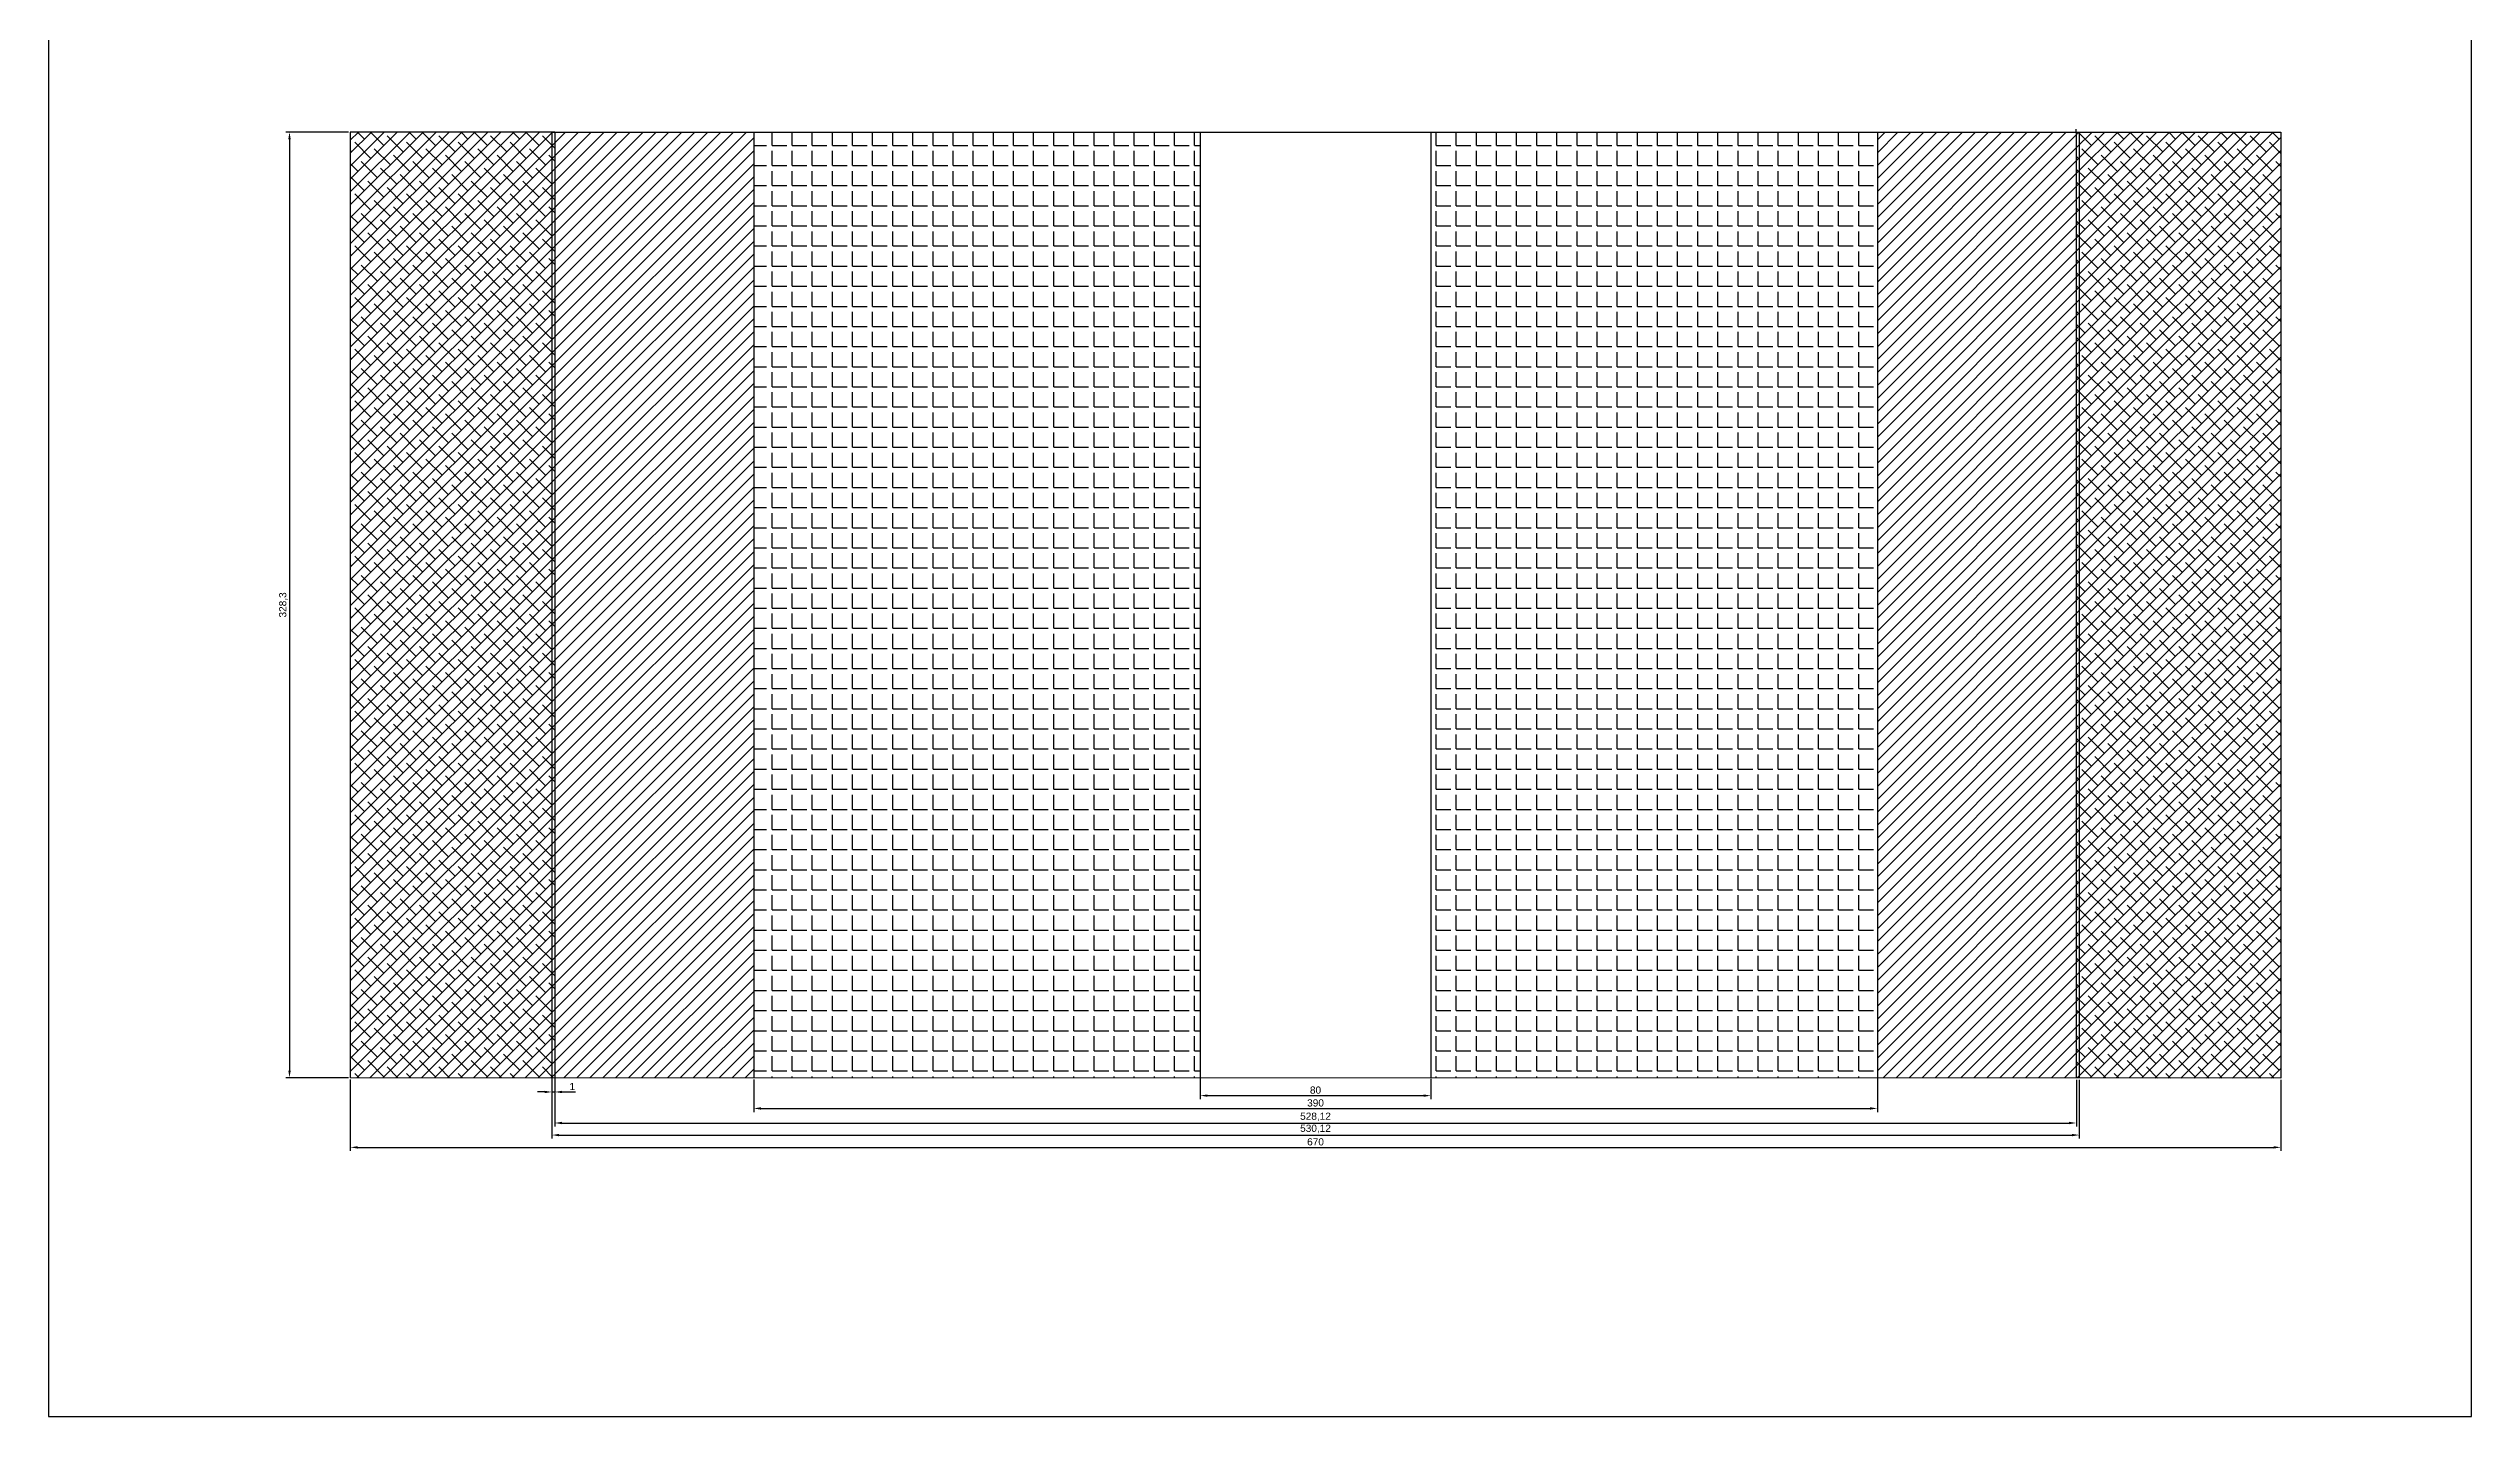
# Model space of a CAD drawing. Header units: millimetres. Extents: x 0 to 841, y -1 to 1188.
# Drawn here: x 0 to 841, y -1 to 474 of the extents above; entities that cross this region are included whole.
import ezdxf

# ---------------------------------------------------------------- set-up
doc = ezdxf.new("R2010")
doc.units = ezdxf.units.MM
doc.styles.get("Standard").update_dxf_attribs({"font": 'arial.ttf'})
doc.dimstyles.new('ISO-25', dxfattribs={"dimtxt": 2.5, "dimasz": 2.5, "dimexe": 1.25, "dimexo": 0.625, "dimtad": 1, "dimtxsty": 'Standard', "dimcen": 2.5, "dimadec": 0, "dimazin": 0, "dimtfac": 1, "dimtmove": 0, "dimatfit": 3, "dimfxl": 1, "dimarcsym": 0})
pattern_1 = [(0, (0, 0), (0, 6.985), [5.08, -1.905]), (90, (0, 0), (-6.985, 4e-16), [5.08, -1.905])]

# ---------------------------------------------------------------- blocks, each defined once
blk = doc.blocks.new('*D32')
at = {"color": 0, "lineweight": -2, "transparency": 16777216}
for p, q in [((172.54, 111.44), (170.04, 111.44)), ((175.04, 116.06), (175.04, 110.19)), ((175.04, 111.44), (176.04, 111.44)), ((176.04, 116.06), (176.04, 110.19)), ((178.54, 111.44), (183.21, 111.44))]:
    blk.add_line(p, q, dxfattribs=at)
at = {"color": 0, "transparency": 16777216}
for points in [[(172.54, 111.85), (172.54, 111.02), (175.04, 111.44)], [(178.54, 111.85), (178.54, 111.02), (176.04, 111.44)]]:
    blk.add_solid(points, dxfattribs=at)
at = {"layer": 'Defpoints', "color": 0, "transparency": 16777216}
for p in [(175.04, 116.68, 3), (176.04, 116.68), (176.04, 111.44)]:
    blk.add_point(p, dxfattribs=at)
at = {"color": 0, "transparency": 16777216, "insert": (182.12, 113.32), "char_height": 2.5, "attachment_point": 5}
blk.add_mtext('1', dxfattribs=at)
blk = doc.blocks.new('*D34')
at = {"color": 0, "lineweight": -2, "transparency": 16777216}
for p, q in [((104.47, 444.68), (82.74, 444.68)), ((83.99, 442.18), (83.99, 118.88)), ((104.42, 116.38), (82.74, 116.38))]:
    blk.add_line(p, q, dxfattribs=at)
at = {"color": 0, "transparency": 16777216}
for points in [[(83.57, 442.18), (84.41, 442.18), (83.99, 444.68)], [(83.57, 118.88), (84.41, 118.88), (83.99, 116.38)]]:
    blk.add_solid(points, dxfattribs=at)
at = {"layer": 'Defpoints', "color": 0, "transparency": 16777216}
for p in [(105.1, 444.68), (83.99, 116.38), (105.05, 116.38)]:
    blk.add_point(p, dxfattribs=at)
at = {"color": 0, "transparency": 16777216, "insert": (81.86, 280.53), "char_height": 2.5, "attachment_point": 5, "rotation": 90}
blk.add_mtext('328,3', dxfattribs=at)
blk = doc.blocks.new('*D38')
at = {"color": 0, "lineweight": -2, "transparency": 16777216}
for p, q in [((400.1, 116.06), (400.1, 108.92)), ((402.6, 110.17), (477.6, 110.17)), ((480.1, 116.04), (480.1, 108.92))]:
    blk.add_line(p, q, dxfattribs=at)
at = {"color": 0, "transparency": 16777216}
for points in [[(402.6, 110.58), (402.6, 109.75), (400.1, 110.17)], [(477.6, 110.58), (477.6, 109.75), (480.1, 110.17)]]:
    blk.add_solid(points, dxfattribs=at)
at = {"layer": 'Defpoints', "color": 0, "transparency": 16777216}
for p in [(400.1, 116.68), (480.1, 116.67), (480.1, 110.17)]:
    blk.add_point(p, dxfattribs=at)
at = {"color": 0, "transparency": 16777216, "insert": (440.1, 112.07), "char_height": 2.5, "attachment_point": 5}
blk.add_mtext('80', dxfattribs=at)
blk = doc.blocks.new('*D39')
at = {"color": 0, "lineweight": -2, "transparency": 16777216}
for p, q in [((245.1, 115.73), (245.1, 104.47)), ((635.1, 116.06), (635.1, 104.47)), ((247.6, 105.72), (632.6, 105.72))]:
    blk.add_line(p, q, dxfattribs=at)
at = {"color": 0, "transparency": 16777216}
for points in [[(247.6, 106.13), (247.6, 105.3), (245.1, 105.72)], [(632.6, 106.13), (632.6, 105.3), (635.1, 105.72)]]:
    blk.add_solid(points, dxfattribs=at)
at = {"layer": 'Defpoints', "color": 0, "transparency": 16777216}
for p in [(245.1, 116.36), (635.1, 116.68), (635.1, 105.72)]:
    blk.add_point(p, dxfattribs=at)
at = {"color": 0, "transparency": 16777216, "insert": (440.1, 107.62), "char_height": 2.5, "attachment_point": 5}
blk.add_mtext('390', dxfattribs=at)
blk = doc.blocks.new('*D40')
at = {"color": 0, "lineweight": -2, "transparency": 16777216}
for p, q in [((176.04, 115.74), (176.04, 99.41)), ((704.16, 115.67), (704.16, 99.41)), ((178.54, 100.66), (701.66, 100.66))]:
    blk.add_line(p, q, dxfattribs=at)
at = {"color": 0, "transparency": 16777216}
for points in [[(178.54, 101.08), (178.54, 100.24), (176.04, 100.66)], [(701.66, 101.08), (701.66, 100.24), (704.16, 100.66)]]:
    blk.add_solid(points, dxfattribs=at)
at = {"layer": 'Defpoints', "color": 0, "transparency": 16777216}
for p in [(176.04, 116.37), (704.16, 116.29), (704.16, 100.66)]:
    blk.add_point(p, dxfattribs=at)
at = {"color": 0, "transparency": 16777216, "insert": (440.1, 102.79), "char_height": 2.5, "attachment_point": 5}
blk.add_mtext('528,12', dxfattribs=at)
blk = doc.blocks.new('*D41')
at = {"color": 0, "lineweight": -2, "transparency": 16777216}
for p, q in [((175.04, 115.74), (175.04, 95.23)), ((705.16, 115.67), (705.16, 95.23)), ((177.54, 96.48), (702.66, 96.48))]:
    blk.add_line(p, q, dxfattribs=at)
at = {"color": 0, "transparency": 16777216}
for points in [[(177.54, 96.89), (177.54, 96.06), (175.04, 96.48)], [(702.66, 96.89), (702.66, 96.06), (705.16, 96.48)]]:
    blk.add_solid(points, dxfattribs=at)
at = {"layer": 'Defpoints', "color": 0, "transparency": 16777216}
for p in [(175.04, 116.37), (705.16, 116.29), (705.16, 96.48)]:
    blk.add_point(p, dxfattribs=at)
at = {"color": 0, "transparency": 16777216, "insert": (440.1, 98.6), "char_height": 2.5, "attachment_point": 5}
blk.add_mtext('530,12', dxfattribs=at)
blk = doc.blocks.new('*D42')
at = {"color": 0, "lineweight": -2, "transparency": 16777216}
for p, q in [((105.1, 115.76), (105.1, 90.96)), ((775.1, 115.66), (775.1, 90.96)), ((107.6, 92.21), (772.6, 92.21))]:
    blk.add_line(p, q, dxfattribs=at)
at = {"color": 0, "transparency": 16777216}
for points in [[(107.6, 92.62), (107.6, 91.79), (105.1, 92.21)], [(772.6, 92.62), (772.6, 91.79), (775.1, 92.21)]]:
    blk.add_solid(points, dxfattribs=at)
at = {"layer": 'Defpoints', "color": 0, "transparency": 16777216}
for p in [(105.1, 116.38), (775.1, 116.28), (775.1, 92.21)]:
    blk.add_point(p, dxfattribs=at)
at = {"color": 0, "transparency": 16777216, "insert": (440.1, 94.11), "char_height": 2.5, "attachment_point": 5}
blk.add_mtext('670', dxfattribs=at)

msp = doc.modelspace()

# ---------------------------------------------------------------- hatches: boundary and pattern name
h = msp.add_hatch()
h.set_pattern_fill('ANSI38', color=256)
h.paths.add_polyline_path([(176.038, 444.68), (175.038, 444.68), (105.096, 444.68), (105.096, 116.38), (176.037, 116.37), (176.038, 116.68)])
h = msp.add_hatch()
h.set_pattern_fill('ANSI31', color=256)
h.paths.add_polyline_path([(245.096, 444.68), (176.038, 444.68), (176.038, 116.37), (245.096, 116.359), (245.096, 116.68)])
h = msp.add_hatch()
h.set_pattern_fill('ANGLE', color=256)
h.set_pattern_definition(pattern_1)
h.paths.add_polyline_path([(400.096, 444.68), (245.096, 444.68), (245.096, 116.359), (400.096, 116.336), (400.096, 116.68)])
h = msp.add_hatch()
h.set_pattern_fill('ANGLE', color=256)
h.set_pattern_definition(pattern_1)
h.paths.add_polyline_path([(635.096, 444.68), (480.096, 444.68), (480.096, 116.324), (635.096, 116.301), (635.096, 116.68)])
h = msp.add_hatch()
h.set_pattern_fill('ANSI31', color=256)
h.paths.add_polyline_path([(704.155, 444.68), (635.096, 444.68), (635.096, 116.301), (704.155, 116.291), (704.155, 116.68)])
h = msp.add_hatch()
h.set_pattern_fill('ANSI38', color=256)
h.paths.add_polyline_path([(775.096, 444.68), (705.155, 444.68), (704.155, 444.68), (704.155, 116.291), (775.096, 116.28)])

# ---------------------------------------------------------------- linework, layer by layer
for p, q in [((175.038, 444.68), (105.096, 444.68)), ((105.096, 444.68), (105.096, 116.38)), ((176.038, 444.68), (175.038, 444.68)), ((175.038, 444.68), (400.096, 444.68)), ((175.038, 444.68), (175.038, 116.68, 3)), ((176.038, 444.68), (176.038, 116.68)), ((245.096, 444.68), (245.096, 116.68)), ((400.096, 444.68), (480.096, 444.68)), ((400.096, 444.68), (400.096, 116.68)), ((480.096, 444.68), (635.096, 444.68)), ((480.096, 444.68), (480.096, 116.68)), ((635.096, 444.68), (704.155, 444.68)), ((635.096, 444.68), (635.096, 116.68)), ((704.155, 444.68), (704.155, 445.68)), ((704.155, 444.68), (705.155, 444.68)), ((704.155, 444.68), (704.155, 116.68)), ((705.155, 444.68), (775.096, 444.68)), ((705.155, 444.68), (705.155, 116.68, 3)), ((775.096, 444.68), (775.096, 116.28)), ((775.096, 116.28), (105.096, 116.38)), ((175.038, 116.68, 3), (175.037, 116.37)), ((176.038, 116.68), (176.037, 116.37)), ((245.096, 116.68), (245.096, 116.359)), ((400.096, 116.68), (400.096, 116.336)), ((480.096, 116.68), (480.096, 116.324)), ((635.096, 116.68), (635.096, 116.301)), ((704.155, 116.68), (704.155, 116.291)), ((705.155, 116.68, 3), (705.155, 116.291))]:
    msp.add_line(p, q)
msp.add_lwpolyline([(0.327, -1.248), (841.327, -1.248), (841.327, 1187.752), (0.327, 1187.752)], close=True)

# ---------------------------------------------------------------- dimensions: what is measured, and where the dimension line sits
dim = msp.add_linear_dim(base=(83.988, 116.38), p1=(105.096, 444.68), p2=(105.047, 116.38), angle=90, dimstyle='ISO-25')
dim.commit()
dim.dimension.update_dxf_attribs({"geometry": '*D34', "text_midpoint": (81.861, 280.53)})
for base, p1, p2, picture, middle in [((775.096, 92.207), (105.096, 116.38), (775.096, 116.28), '*D42', (440.096, 94.108)), ((176.038, 111.437), (175.038, 116.68, 3), (176.038, 116.68), '*D32', (182.123, 113.317)), ((705.155, 96.476), (175.037, 116.37), (705.155, 116.291), '*D41', (440.096, 98.604)), ((704.155, 100.659), (176.037, 116.37), (704.155, 116.291), '*D40', (440.096, 102.786)), ((635.096, 105.716), (245.096, 116.359), (635.096, 116.68), '*D39', (440.096, 107.619)), ((480.096, 110.167), (400.096, 116.68), (480.096, 116.668), '*D38', (440.096, 112.068))]:
    dim = msp.add_linear_dim(base=base, p1=p1, p2=p2, dimstyle='ISO-25')
    dim.commit()
    dim.dimension.update_dxf_attribs({"geometry": picture, "text_midpoint": middle})

doc.saveas('drawing.dxf')
